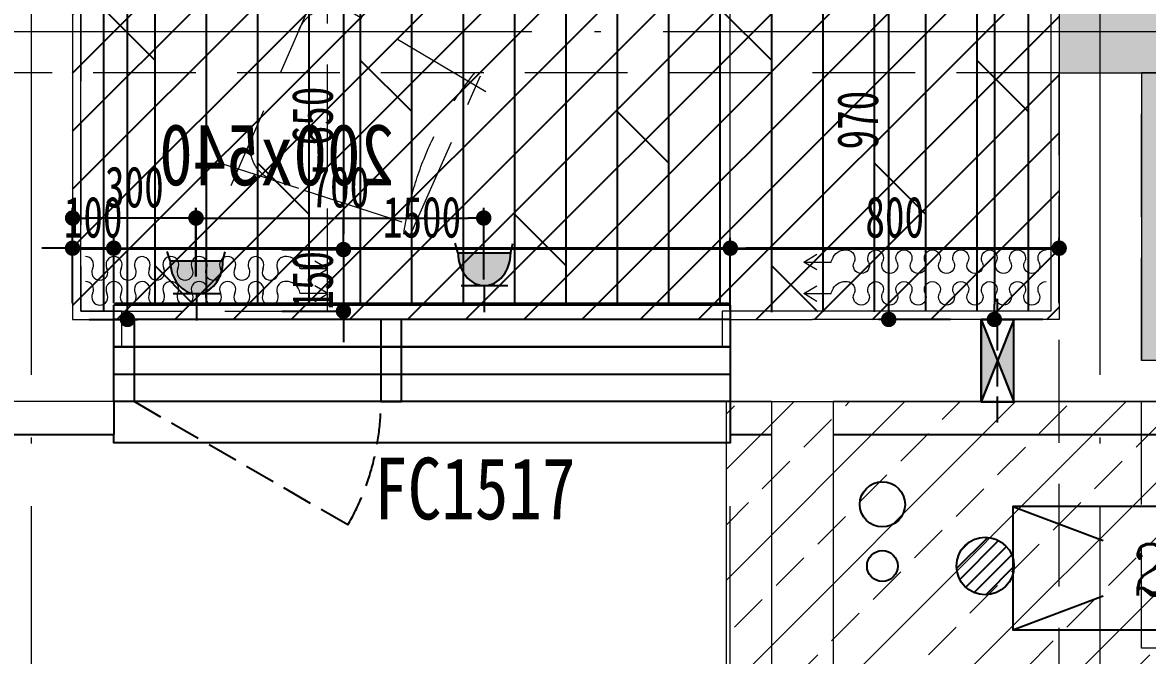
# Model space of a CAD drawing. Header units: millimetres. Extents: x 815519 to 890079, y 147095 to 251022.
# Drawn here: x 873520 to 876257, y 209100 to 210640 of the extents above; entities that cross this region are included whole.
import ezdxf
from ezdxf.enums import TextEntityAlignment as Align

# ---------------------------------------------------------------- set-up
doc = ezdxf.new("R2010")
doc.units = ezdxf.units.MM
doc.header["$LTSCALE"] = 1000
doc.linetypes.add('DASH', pattern=[0.35, 0.25, -0.1])
doc.linetypes.add('DOTE', pattern=[61.468, 50.8, -5.08, 0.508, -5.08])
doc.layers.get('Defpoints').update_dxf_attribs({"color": 1})
for name, color, linetype in [('A-WIND（门窗）', 155, 'Continuous'), ('A-完成面尺寸标注', 53, 'Continuous'), ('A-尺寸标注', 53, 'Continuous'), ('DOOR_FIRE', 4, 'Continuous'), ('DOOR_FIRE_TEXT', 7, 'Continuous'), ('EL-插座设备', 11, 'Continuous'), ('FC-材料分缝', 8, 'Continuous'), ('KTIAO', 125, 'Continuous'), ('L-立面', 7, 'Continuous'), ('PIPE-凝结', 150, 'Continuous'), ('PUB_HATCH', 8, 'Continuous'), ('SURFACE', 6, 'Continuous'), ('VPIPE-凝结', 151, 'TG_N'), ('看线', 163, 'Continuous'), ('砌墙(拆）', 12, 'Continuous')]:
    doc.layers.add(name, color=color, linetype=linetype)
for name, color, linetype, lineweight in [('EL-插座尺寸', 53, 'Continuous', 0), ('FF-活动家具', 33, 'Continuous', 0), ('FF-窗帘', 8, 'Continuous', 0), ('L-梁', 91, 'DASH', 0), ('RC-天花尺寸', 53, 'Continuous', 0), ('RC-天花造型', 40, 'Continuous', 0), ('S-WALL', 255, 'Continuous', 0), ('S-装饰完成线', 30, 'Continuous', 0), ('S-轴线', 149, 'DOTE', 0), ('梁标注', 134, 'Continuous', 18), ('预留洞-空调', 6, 'Continuous', 25)]:
    doc.layers.add(name, color=color, linetype=linetype, lineweight=lineweight)
doc.styles.add('COMPLEX', font='COMPLEX')
doc.styles.get("Standard").update_dxf_attribs({"font": 'gbenor.shx', "bigfont": 'gbcbig.shx'})
doc.styles.add('TG_LINETYPE', font='SIMPLEX', dxfattribs={"width": 0.8, "height": 3, "bigfont": 'HZTXT'})
doc.styles.add('TH-STYLE1', font='', dxfattribs={"width": 0.7})
doc.styles.add('宋体', font='', dxfattribs={"width": 0.8})
doc.styles.add('文字标注', font='')
doc.styles.get('TH-STYLE1').set_extended_font_data('STFangsong')
doc.styles.get('宋体').set_extended_font_data('NSimSun')
doc.styles.get('文字标注').set_extended_font_data('SimSun')
doc.linetypes.add('TG_N', pattern='A,2,-0.3,["N",TG_LINETYPE,S=0.1,R=0,X=-0.23,Y=-0.15],0', length=2.3)
doc.linetypes.add('空调冷凝水管', pattern='A,0.14,-0.075,0.14,-0.075,0.14,-0.075,0.14,-0.075,0.14,-0.25,["N",Standard,S=0.2,R=0,X=-0.1,Y=-0.1],-0.25', length=1.5)
doc.dimstyles.new('[布局]1：50', dxfattribs={"dimtxt": 2, "dimasz": 0.75, "dimexe": 0.5, "dimexo": 0.8, "dimgap": 0.5, "dimtad": 1, "dimdec": 0, "dimlfac": 50, "dimrnd": 5, "dimdsep": 46, "dimtxsty": 'TH-STYLE1', "dimblk": 'DOT', "dimcen": 1, "dimdle": 0.5, "dimclrd": 53, "dimclre": 53, "dimclrt": 53, "dimadec": 0, "dimazin": 0, "dimtfac": 1, "dimtdec": 0, "dimtix": 1, "dimtmove": 2, "dimatfit": 3, "dimldrblk": 'HBA_DIMENSION_TICK-天华', "dimfxl": 3, "dimfxlon": 1, "dimarcsym": 0})
doc.dimstyles.new('TH-1：50', dxfattribs={"dimscale": 50, "dimtxt": 2, "dimasz": 0.75, "dimexe": 0.5, "dimexo": 0.8, "dimgap": 0.5, "dimtad": 1, "dimdec": 0, "dimrnd": 5, "dimdsep": 46, "dimtxsty": 'TH-STYLE1', "dimblk": 'DOT', "dimcen": 1, "dimdle": 0.5, "dimclrd": 53, "dimclre": 53, "dimclrt": 2, "dimadec": 0, "dimazin": 2, "dimtfac": 1, "dimtdec": 0, "dimtix": 1, "dimtmove": 2, "dimatfit": 3, "dimldrblk": 'HBA_DIMENSION_TICK-天华', "dimfxl": 3, "dimfxlon": 1, "dimarcsym": 0})
doc.dimstyles.new('TH-[布局]1：50', dxfattribs={"dimscale": 0, "dimtxt": 2, "dimasz": 0.75, "dimexe": 0.3, "dimexo": 0.8, "dimgap": 0.5, "dimtad": 1, "dimdec": 0, "dimrnd": 5, "dimdsep": 46, "dimtxsty": 'TH-STYLE1', "dimblk": 'DOT', "dimcen": 1, "dimdle": 0.5, "dimclrd": 53, "dimclre": 53, "dimclrt": 53, "dimadec": 0, "dimazin": 2, "dimtfac": 1, "dimtdec": 0, "dimtix": 1, "dimtmove": 2, "dimatfit": 3, "dimldrblk": 'HBA_DIMENSION_TICK-天华', "dimfxl": 3, "dimfxlon": 1, "dimarcsym": 0})

# ---------------------------------------------------------------- blocks, each defined once
blk = doc.blocks.new('A$C733D5D15')
at = {"layer": 'FF-活动家具', "linetype": 'DASH'}
for p, q in [((0, 476), (405.6, 607.6)), ((368.2, 624), (560.6, 209.1)), ((85.4, 208.3), (19.9, 512.7)), ((601.3, 197.7), (77.9, 30.5)), ((130.3, 0), (88.5, 194.2)), ((563.5, 202.8), (589.5, 146.7))]:
    blk.add_line(p, q, dxfattribs=at)
for centre, radius, start, end in [((-30, 1258.7), 798.8, 272.3925, 303.6109), ((445.9, 242.6), 90, 338.1735, 23.431), ((445.9, 242.6), 90, 287.7204, 333.6998), ((182.2, 150.9), 82.9, 186.5671, 286.5409)]:
    blk.add_arc(centre, radius, start, end, dxfattribs=at)
blk = doc.blocks.new('wgwegwevberr')
at = {"layer": 'L-梁', "linetype": 'DASH'}
for p, q in [((845512.3, 137843.9), (845512.3, 139243.9)), ((845712.3, 137643.9), (845712.3, 139243.9)), ((845712.3, 139243.9), (850512.3, 139243.9)), ((842212.3, 137843.9), (845512.3, 137843.9))]:
    blk.add_line(p, q, dxfattribs=at)
blk = doc.blocks.new('_Dot')
at = {"color": 33, "linetype": 'ByBlock', "lineweight": -2}
blk.add_line((-0.5, 0), (-1, 0), dxfattribs=at)
at = {"color": 33, "linetype": 'ByBlock', "const_width": 0.5}
blk.add_lwpolyline([(-0.25, 0, 1), (0.25, 0, 1)], format="xyb", close=True, dxfattribs=at)
blk = doc.blocks.new('*D1064')
at = {"layer": 'Defpoints', "color": 0, "transparency": 16777216}
for p in [(874641.9, 210164.3), (873941.8, 209981.9), (874641.9, 209969.9)]:
    blk.add_point(p, dxfattribs=at)
at = {"layer": 'EL-插座尺寸', "color": 53, "lineweight": -2, "transparency": 16777216}
for p, q in [((873941.8, 210021.9), (873941.8, 210189.3)), ((874641.9, 210014.3), (874641.9, 210189.3)), ((873979.3, 210164.3), (874604.4, 210164.3))]:
    blk.add_line(p, q, dxfattribs=at)
at = {"layer": 'EL-插座尺寸', "color": 53, "lineweight": -2, "transparency": 16777216, "xscale": 37.5, "yscale": 37.5, "zscale": 37.5, "rotation": 180}
blk.add_blockref('_Dot', (873941.8, 210164.3), dxfattribs=at)
at = {"layer": 'EL-插座尺寸', "color": 53, "lineweight": -2, "transparency": 16777216, "xscale": 37.5, "yscale": 37.5, "zscale": 37.5}
blk.add_blockref('_Dot', (874641.9, 210164.3), dxfattribs=at)
at = {"layer": 'EL-插座尺寸', "color": 2, "transparency": 16777216, "insert": (874291.9, 210239.3), "char_height": 100, "attachment_point": 5, "style": 'TH-STYLE1'}
blk.add_mtext('700', dxfattribs=at)
blk = doc.blocks.new('HBA_DIMENSION_TICK-天华')
at = {"color": 50, "linetype": 'ByBlock'}
for points in [[(-72.714, 62.307), (-54.906, 79.963), (-12, -0.037), (0, 0)], [(-72.714, -62.307), (-54.906, -79.963), (-12, 0.037), (0, 0)]]:
    blk.add_solid(points, dxfattribs=at)
blk = doc.blocks.new('*D1068')
at = {"layer": 'Defpoints', "color": 0, "transparency": 16777216}
for p in [(873641.8, 210164.3), (873641.8, 209981.9), (873942.3, 209981.9)]:
    blk.add_point(p, dxfattribs=at)
at = {"layer": 'EL-插座尺寸', "color": 53, "lineweight": -2, "transparency": 16777216}
for p, q in [((873641.8, 210021.9), (873641.8, 210189.3)), ((873942.3, 210021.9), (873942.3, 210189.3)), ((873904.8, 210164.3), (873679.3, 210164.3))]:
    blk.add_line(p, q, dxfattribs=at)
at = {"layer": 'EL-插座尺寸', "color": 53, "lineweight": -2, "transparency": 16777216, "xscale": 37.5, "yscale": 37.5, "zscale": 37.5, "rotation": 180}
blk.add_blockref('_Dot', (873641.8, 210164.3), dxfattribs=at)
at = {"layer": 'EL-插座尺寸', "color": 53, "lineweight": -2, "transparency": 16777216, "xscale": 37.5, "yscale": 37.5, "zscale": 37.5}
blk.add_blockref('_Dot', (873942.3, 210164.3), dxfattribs=at)
at = {"layer": 'EL-插座尺寸', "color": 2, "transparency": 16777216, "insert": (873792.1, 210239.3), "char_height": 100, "attachment_point": 5, "style": 'TH-STYLE1'}
blk.add_mtext('300', dxfattribs=at)
blk = doc.blocks.new('*D1071')
at = {"layer": 'Defpoints', "color": 0, "transparency": 16777216}
for p in [(875627.1, 210887.5), (876016.7, 210887.5), (876041.8, 209917.5)]:
    blk.add_point(p, dxfattribs=at)
at = {"layer": 'EL-插座尺寸', "color": 53, "lineweight": -2, "transparency": 16777216}
for p, q in [((875777.1, 210887.5), (875602.1, 210887.5)), ((875627.1, 209955), (875627.1, 210850)), ((875777.1, 209917.5), (875602.1, 209917.5))]:
    blk.add_line(p, q, dxfattribs=at)
at = {"layer": 'EL-插座尺寸', "color": 53, "lineweight": -2, "transparency": 16777216, "xscale": 37.5, "yscale": 37.5, "zscale": 37.5}
for p, rotation in [((875627.1, 210887.5), 90), ((875627.1, 209917.5), 270)]:
    blk.add_blockref('_Dot', p, dxfattribs=dict(at, rotation=rotation))
at = {"layer": 'EL-插座尺寸', "color": 2, "transparency": 16777216, "insert": (875552.1, 210402.5), "char_height": 100, "attachment_point": 5, "rotation": 90, "style": 'TH-STYLE1'}
blk.add_mtext('970', dxfattribs=at)
blk = doc.blocks.new('A$C1AEB30FF')
h = blk.add_hatch(color=8)
h.dxf.hatch_style = 1
h.paths.add_polyline_path([(40, -200), (0, -100), (40, 0)])
h.paths.add_polyline_path([(-40, -200), (0, -100), (-40, 0)])
at = {"color": 2, "linetype": 'DASH', "ltscale": 0.25}
blk.add_lwpolyline([(0, 50), (0, -250)], dxfattribs=at)
for points in [[(40, -200), (40, 0), (-40, 0), (-40, -200), (40, -200)], [(-40, -200), (0, -100), (-40, 0), (-40, -200)], [(40, -200), (0, -100), (40, 0), (40, -200)]]:
    blk.add_lwpolyline(points)
blk = doc.blocks.new('空调室外机')
at = {"linetype": 'ByBlock', "ltscale": 0.4}
for p, q in [((-375.2, 159.4), (-155.4, 76.9)), ((205, 76.9), (424.8, 159.4)), ((-375.2, -140.6), (-155.4, -58.2)), ((205, -58.2), (424.8, -140.6))]:
    blk.add_line(p, q, dxfattribs=at)
blk.add_lwpolyline([(424.8, -140.6), (424.8, 159.4), (-375.2, 159.4), (-375.2, -140.6)], close=True, dxfattribs=at)
at = {"style": 'COMPLEX', "width": 0.8}
blk.add_attdef('AC', (-83.7, -57, 0), '', height=125, dxfattribs=at)
blk = doc.blocks.new('$WINLIB2D$00000001')
for p, q in [((-0.5, 0.5), (0.5, 0.5)), ((-0.5, 0.5), (-0.5, -0.5)), ((0.5, -0.5), (0.5, 0.5)), ((0.5, 0.1667), (-0.5, 0.1667)), ((0.5, -0.1667), (-0.5, -0.1667)), ((-0.5, -0.5), (0.5, -0.5))]:
    blk.add_line(p, q)
blk = doc.blocks.new('地漏')
h = blk.add_hatch()
h.set_pattern_fill('LINE', color=13, scale=25, angle=45, style=0)
h.set_pattern_definition([(45, (0, 0), (-16.83798023, 16.83798023), [])])
edge = h.paths.add_edge_path()
edge.add_arc((6430372.7, -196010.6), 70, 0, 360)
at = {"color": 13}
blk.add_line((6430410.5, -195951.9), (6430411.9, -195953.3), dxfattribs=at)
blk.add_circle((6430372.7, -196010.6), 70)
blk = doc.blocks.new('*D1131')
at = {"layer": 'A-完成面尺寸标注', "color": 53, "lineweight": -2, "ltscale": 0.5, "transparency": 16777216}
for p, q in [((876001.9, 213317.5), (875859.1, 213317.5)), ((875884.1, 213280), (875884.1, 209955)), ((876001.9, 209917.5), (875859.1, 209917.5))]:
    blk.add_line(p, q, dxfattribs=at)
at = {"layer": 'Defpoints', "color": 0, "ltscale": 0.5, "transparency": 16777216}
for p in [(876041.8, 213317.5, 6.9), (875884.1, 209917.5), (876041.8, 209917.5, 6.9)]:
    blk.add_point(p, dxfattribs=at)
at = {"layer": 'A-完成面尺寸标注', "color": 53, "lineweight": -2, "ltscale": 0.5, "transparency": 16777216, "xscale": 37.49999999999999, "yscale": 37.49999999999999, "zscale": 37.49999999999999}
for p, rotation in [((875884.1, 213317.5), 90), ((875884.1, 209917.5), 270)]:
    blk.add_blockref('_Dot', p, dxfattribs=dict(at, rotation=rotation))
at = {"layer": 'A-完成面尺寸标注', "color": 53, "ltscale": 0.5, "transparency": 16777216, "insert": (875809.1, 211617.5), "char_height": 100, "attachment_point": 5, "rotation": 90, "style": 'TH-STYLE1'}
blk.add_mtext('3400', dxfattribs=at)
blk = doc.blocks.new('*D1132')
at = {"layer": 'A-完成面尺寸标注', "color": 53, "lineweight": -2, "ltscale": 0.5, "transparency": 16777216}
for p, q in [((875241.8, 209941.7), (875241.8, 210115.9)), ((876041.8, 209957.5), (876041.8, 210115.9)), ((876004.3, 210090.9), (875279.3, 210090.9))]:
    blk.add_line(p, q, dxfattribs=at)
at = {"layer": 'Defpoints', "color": 0, "ltscale": 0.5, "transparency": 16777216}
for p in [(875241.8, 210090.9), (876041.8, 209917.5, 6.9), (875241.8, 209901.7, 6.9)]:
    blk.add_point(p, dxfattribs=at)
at = {"layer": 'A-完成面尺寸标注', "color": 53, "lineweight": -2, "ltscale": 0.5, "transparency": 16777216, "xscale": 37.49999999999999, "yscale": 37.49999999999999, "zscale": 37.49999999999999, "rotation": 180}
blk.add_blockref('_Dot', (875241.8, 210090.9), dxfattribs=at)
at = {"layer": 'A-完成面尺寸标注', "color": 53, "lineweight": -2, "ltscale": 0.5, "transparency": 16777216, "xscale": 37.49999999999999, "yscale": 37.49999999999999, "zscale": 37.49999999999999}
blk.add_blockref('_Dot', (876041.8, 210090.9), dxfattribs=at)
at = {"layer": 'A-完成面尺寸标注', "color": 53, "ltscale": 0.5, "transparency": 16777216, "insert": (875641.8, 210165.9), "char_height": 100, "attachment_point": 5, "style": 'TH-STYLE1'}
blk.add_mtext('800', dxfattribs=at)
blk = doc.blocks.new('*D1133')
at = {"layer": 'A-完成面尺寸标注', "color": 53, "lineweight": -2, "ltscale": 0.5, "transparency": 16777216}
for p, q in [((873641.8, 209957.5), (873641.8, 210115.9)), ((873741.8, 209957.5), (873741.8, 210115.9)), ((873604.3, 210090.9), (873566.8, 210090.9)), ((873741.8, 210090.9), (873641.8, 210090.9)), ((873779.3, 210090.9), (873816.8, 210090.9))]:
    blk.add_line(p, q, dxfattribs=at)
at = {"layer": 'Defpoints', "color": 0, "ltscale": 0.5, "transparency": 16777216}
for p in [(873641.8, 210090.9), (873641.8, 209917.5, 6.9), (873741.8, 209917.5, 6.9)]:
    blk.add_point(p, dxfattribs=at)
at = {"layer": 'A-完成面尺寸标注', "color": 53, "lineweight": -2, "ltscale": 0.5, "transparency": 16777216, "xscale": 37.49999999999999, "yscale": 37.49999999999999, "zscale": 37.49999999999999}
blk.add_blockref('_Dot', (873641.8, 210090.9), dxfattribs=at)
at = {"layer": 'A-完成面尺寸标注', "color": 53, "lineweight": -2, "ltscale": 0.5, "transparency": 16777216, "xscale": 37.49999999999999, "yscale": 37.49999999999999, "zscale": 37.49999999999999, "rotation": 180}
blk.add_blockref('_Dot', (873741.8, 210090.9), dxfattribs=at)
at = {"layer": 'A-完成面尺寸标注', "color": 53, "ltscale": 0.5, "transparency": 16777216, "insert": (873691.8, 210165.9), "char_height": 100, "attachment_point": 5, "style": 'TH-STYLE1'}
blk.add_mtext('100', dxfattribs=at)
blk = doc.blocks.new('*D1134')
at = {"layer": 'A-完成面尺寸标注', "color": 53, "lineweight": -2, "ltscale": 0.5, "transparency": 16777216}
for p, q in [((873741.8, 209957.5), (873741.8, 210115.9)), ((875241.8, 209941.7), (875241.8, 210115.9)), ((875204.3, 210090.9), (873779.3, 210090.9))]:
    blk.add_line(p, q, dxfattribs=at)
at = {"layer": 'Defpoints', "color": 0, "ltscale": 0.5, "transparency": 16777216}
for p in [(873741.8, 210090.9), (873741.8, 209917.5, 6.9), (875241.8, 209901.7, 6.9)]:
    blk.add_point(p, dxfattribs=at)
at = {"layer": 'A-完成面尺寸标注', "color": 53, "lineweight": -2, "ltscale": 0.5, "transparency": 16777216, "xscale": 37.49999999999999, "yscale": 37.49999999999999, "zscale": 37.49999999999999, "rotation": 180}
blk.add_blockref('_Dot', (873741.8, 210090.9), dxfattribs=at)
at = {"layer": 'A-完成面尺寸标注', "color": 53, "lineweight": -2, "ltscale": 0.5, "transparency": 16777216, "xscale": 37.49999999999999, "yscale": 37.49999999999999, "zscale": 37.49999999999999}
blk.add_blockref('_Dot', (875241.8, 210090.9), dxfattribs=at)
at = {"layer": 'A-完成面尺寸标注', "color": 53, "ltscale": 0.5, "transparency": 16777216, "insert": (874491.8, 210165.9), "char_height": 100, "attachment_point": 5, "style": 'TH-STYLE1'}
blk.add_mtext('1500', dxfattribs=at)
blk = doc.blocks.new('*D1135')
at = {"layer": 'A-完成面尺寸标注', "color": 53, "lineweight": -2, "ltscale": 0.5, "transparency": 16777216}
for p, q in [((873681.8, 213317.5), (873800.2, 213317.5)), ((873775.2, 209955), (873775.2, 213280)), ((873681.8, 209917.5), (873800.2, 209917.5))]:
    blk.add_line(p, q, dxfattribs=at)
at = {"layer": 'Defpoints', "color": 0, "ltscale": 0.5, "transparency": 16777216}
for p in [(873641.8, 213317.5, 6.9), (873775.2, 213317.5), (873641.8, 209917.5, 6.9)]:
    blk.add_point(p, dxfattribs=at)
at = {"layer": 'A-完成面尺寸标注', "color": 53, "lineweight": -2, "ltscale": 0.5, "transparency": 16777216, "xscale": 37.49999999999999, "yscale": 37.49999999999999, "zscale": 37.49999999999999}
for p, rotation in [((873775.2, 213317.5), 90), ((873775.2, 209917.5), 270)]:
    blk.add_blockref('_Dot', p, dxfattribs=dict(at, rotation=rotation))
at = {"layer": 'A-完成面尺寸标注', "color": 53, "ltscale": 0.5, "transparency": 16777216, "insert": (873700.2, 211617.5), "char_height": 100, "attachment_point": 5, "rotation": 90, "style": 'TH-STYLE1'}
blk.add_mtext('3400', dxfattribs=at)
blk = doc.blocks.new('*D1257')
at = {"layer": 'Defpoints', "color": 0, "ltscale": 0.5, "transparency": 16777216}
for p in [(873661.8, 210737.5), (873661.8, 210087.5, 6.9), (874300.7, 210087.5)]:
    blk.add_point(p, dxfattribs=at)
at = {"layer": 'RC-天花尺寸', "color": 53, "lineweight": -2, "ltscale": 0.5, "transparency": 16777216}
for p, q in [((874150.7, 210737.5), (874315.7, 210737.5)), ((874300.7, 210700), (874300.7, 210125)), ((874150.8, 210087.5), (874315.7, 210087.5))]:
    blk.add_line(p, q, dxfattribs=at)
at = {"layer": 'RC-天花尺寸', "color": 53, "lineweight": -2, "ltscale": 0.5, "transparency": 16777216, "xscale": 37.49999999999999, "yscale": 37.49999999999999, "zscale": 37.49999999999999}
for p, rotation in [((874300.7, 210737.5), 90), ((874300.7, 210087.5), 270)]:
    blk.add_blockref('_Dot', p, dxfattribs=dict(at, rotation=rotation))
at = {"layer": 'RC-天花尺寸', "color": 53, "ltscale": 0.5, "transparency": 16777216, "insert": (874225.7, 210412.5), "char_height": 100, "attachment_point": 5, "rotation": 90, "style": 'TH-STYLE1'}
blk.add_mtext('650', dxfattribs=at)
blk = doc.blocks.new('A户型左模型')
at = {"layer": '梁标注', "color": 3, "style": '宋体', "width": 0.8}
blk.add_text('200x540', height=150, dxfattribs=at).set_placement((670421.9, -226726.5), align=Align.MIDDLE_CENTER)
blk = doc.blocks.new('*U237')
at = {"color": 4}
blk.add_line((-5, 40), (0, 35), dxfattribs=at)
blk.add_lwpolyline([(-5, 40), (-1495, 40), (-1500, 35), (-1500, -66.7), (0, -66.7), (0, 35), (0, 35)], dxfattribs=at)
at = {"layer": 'L-立面', "color": 251}
blk.add_line((-1500, 35), (0, 35), dxfattribs=at)
blk = doc.blocks.new('A$C0F24531A')
at = {"layer": 'EL-插座设备'}
blk.add_hatch(color=11, dxfattribs=at).paths.add_polyline_path([(-2.98, 5.37, 0.998307), (2.98, 5.37)])
at = {"layer": 'EL-插座设备', "color": 11}
for p, q in [((-2.98, 5.4), (-3.31, 6.22)), ((2.98, 5.41), (3.22, 6.2)), ((-2.98, 5.37), (2.98, 5.37)), ((2.98, 5.37), (2.98, 5.41)), ((2.67, 2.39), (-2.63, 2.39)), ((0, 2.4), (0, 0))]:
    blk.add_line(p, q, dxfattribs=at)
blk.add_arc((0, 5.38), 2.98, 180.0968, 359.9027, dxfattribs=at)
blk = doc.blocks.new('A$C43BA3555')
at = {"layer": 'EL-插座设备', "color": 11, "xscale": 42.42424242361449, "yscale": 42.42424242361449, "zscale": 42.42424242361449, "rotation": 180}
blk.add_blockref('A$C0F24531A', (0, 0), dxfattribs=at)
at = {"layer": 'EL-插座设备', "color": 11, "style": '文字标注'}
blk.add_attdef('F', (-32.4, -348.7), '', height=106.1, dxfattribs=at)
blk = doc.blocks.new('TT')
at = {"layer": 'FF-窗帘'}
for points in [[(848521.8, 209049.9), (848490.2, 209068.9)], [(848490.2, 209030.9), (848521.8, 209049.9), (848454.8, 209049.9)]]:
    blk.add_lwpolyline(points, dxfattribs=at)
for centre, major_axis, start_param, end_param in [((847932.3, 209060.1), (13.8, 13.8), 5.00783, 7.068583), ((848001.5, 209060.1), (-13.8, 13.8), -0.785398, 1.275355), ((848001.5, 209060.1), (13.8, 13.8), 5.00783, 7.068583), ((848070.6, 209060.1), (-13.8, 13.8), -0.785398, 1.275355), ((848068.4, 209058.8), (-14.8, 14.8), 3.489837, 5.393995), ((848139.7, 209060.1), (-13.8, 13.8), -0.785398, 1.275355), ((848139.7, 209060.1), (-13.8, 13.8), 3.437033, 5.497787), ((848208.8, 209060.1), (-13.8, 13.8), -0.785398, 1.275355), ((848208.8, 209060.1), (-13.8, 13.8), 3.437033, 5.497787), ((848277.9, 209060.1), (13.8, 13.8), 0.785398, 2.846152), ((848277.9, 209060.1), (-13.8, 13.8), 3.437033, 5.497787), ((848347.1, 209060.1), (13.8, 13.8), 0.785398, 2.846152), ((848344.9, 209058.8), (-14.8, 14.8), 3.489837, 5.393995), ((848418.3, 209058.8), (14.8, 14.8), 0.889191, 2.793348), ((848419.8, 209044.9), (24.7, 24.7), 6.038207, 7.172376), ((848414.1, 209041.6), (-29.3, 29.3), 4.129316, 4.46741), ((847966.9, 209041.6), (13.8, 13.8), 1.866237, 3.926991), ((847966.9, 209041.6), (-13.8, 13.8), 2.356194, 4.416948), ((848036, 209041.6), (13.8, 13.8), 1.866237, 3.926991), ((848036, 209041.6), (-13.8, 13.8), 2.356194, 4.416948), ((848105.1, 209041.6), (-13.8, 13.8), 0.348244, 2.356194), ((848105.1, 209041.6), (-13.8, 13.8), 2.356194, 4.416948), ((848174.3, 209041.6), (13.8, 13.8), 1.866237, 3.926991), ((848174.3, 209041.6), (-13.8, 13.8), 2.356194, 4.416948), ((848243.4, 209041.6), (13.8, 13.8), 1.866237, 3.926991), ((848243.4, 209041.6), (-13.8, 13.8), 2.356194, 4.416948), ((848312.5, 209041.6), (13.8, 13.8), 1.866237, 3.926991), ((848312.5, 209041.6), (-13.8, 13.8), 2.356194, 4.416948), ((848381.6, 209041.6), (-13.8, 13.8), 0.348244, 2.356194), ((848381.6, 209041.6), (-13.8, 13.8), 2.356194, 4.364145)]:
    blk.add_ellipse(centre, major_axis=major_axis, ratio=1, start_param=start_param, end_param=end_param, dxfattribs=at)
blk = doc.blocks.new('*D1447')
at = {"layer": 'Defpoints', "color": 0, "ltscale": 0.5, "transparency": 16777216}
for p in [(873661.8, 210087.5), (873661.8, 209937.5), (874300.7, 209937.5)]:
    blk.add_point(p, dxfattribs=at)
at = {"layer": 'RC-天花尺寸', "color": 53, "lineweight": -2, "ltscale": 0.5, "transparency": 16777216}
for p, q in [((874300.7, 210125), (874300.7, 210162.5)), ((874150.7, 210087.5), (874315.7, 210087.5)), ((874300.7, 210087.5), (874300.7, 209937.5)), ((874150.7, 209937.5), (874315.7, 209937.5)), ((874300.7, 209900), (874300.7, 209862.5))]:
    blk.add_line(p, q, dxfattribs=at)
at = {"layer": 'RC-天花尺寸', "color": 53, "lineweight": -2, "ltscale": 0.5, "transparency": 16777216, "xscale": 37.49999999999999, "yscale": 37.49999999999999, "zscale": 37.49999999999999}
for p, rotation in [((874300.7, 210087.5), 270), ((874300.7, 209937.5), 90)]:
    blk.add_blockref('_Dot', p, dxfattribs=dict(at, rotation=rotation))
at = {"layer": 'RC-天花尺寸', "color": 53, "ltscale": 0.5, "transparency": 16777216, "insert": (874225.7, 210012.5), "char_height": 100, "attachment_point": 5, "rotation": 90, "style": 'TH-STYLE1'}
blk.add_mtext('150', dxfattribs=at)

msp = doc.modelspace()

# ---------------------------------------------------------------- hatches: boundary and pattern name
at = {"layer": 'FC-材料分缝', "ltscale": 0.5}
h = msp.add_hatch(dxfattribs=at)
h.set_pattern_fill('DOLMIT', color=250, scale=500, angle=90, style=0, double=1)
h.set_pattern_definition([(90, (848092.29, 213297.52), (-125, 8e-15), []), (135, (848092.3, 213297.52), (-250, -250), [176.777, -353.5534])])
h.paths.add_polyline_path([(876021.8, 213297.5), (873661.8, 213297.5), (873661.8, 209937.5), (873741.8, 209937.5), (873741.8, 209952.5), (873746.8, 209957.5), (875236.8, 209957.5), (875241.8, 209952.5), (875241.8, 209935), (876021.8, 209937.5)])
at = {"layer": 'PUB_HATCH'}
msp.add_hatch(color=256, dxfattribs=at).paths.add_polyline_path([(876741.8, 210717.5), (876741.8, 210517.5), (876041.8, 210517.5), (876041.8, 213417.5), (876241.8, 213417.5), (876241.8, 210717.5)])
at = {"layer": 'S-WALL'}
h = msp.add_hatch(dxfattribs=at)
h.set_pattern_fill('HONEY', color=8, scale=5, style=0)
h.set_pattern_definition([(0, (476434.745, 266721.791), (23.8125, 13.74815322), [15.875, -31.75]), (120, (476434.745, 266721.791), (-23.81249995, 13.7481533), [15.875, -31.75]), (60, (476434.745, 266721.791), (5e-08, 27.49630654), [-31.75, 15.875])])
h.paths.add_polyline_path([(879541.8, 210517.5), (879541.8, 210437.5), (878941.8, 210437.5), (878941.8, 210517.5), (879141.8, 210517.5), (879141.8, 210517.5)])
h.paths.add_polyline_path([(876321.8, 210437.5), (876321.8, 209817.5), (876241.8, 209817.5), (876241.8, 210517.5), (876741.8, 210517.5), (876941.8, 210517.5), (876941.8, 210437.5)])
at = {"layer": 'S-WALL', "ltscale": 0.5}
h = msp.add_hatch(dxfattribs=at)
h.set_pattern_fill('ANSI33', color=251, scale=30)
h.set_pattern_definition([(45, (-6788.62, -29122.43), (-134.70384, 134.70384), []), (45, (-6653.91, -29122.43), (-134.70384, 134.70384), [95.25, -47.625])])
h.paths.add_polyline_path([(875232.2, 209717.5), (876841.8, 209717.5), (876841.8, 208837.5), (875232.2, 208837.5)])
at = {"layer": '砌墙(拆）', "ltscale": 0.5}
h = msp.add_hatch(dxfattribs=at)
h.set_pattern_fill('ANSI31', color=8, scale=800)
h.set_pattern_definition([(45, (0, 0), (-70.710678, 70.710678), [])])
h.paths.add_polyline_path([(873641.8, 210717.5), (876041.8, 210717.5), (876041.8, 209917.5), (875241.8, 209917.5), (873841.8, 209917.5), (873641.8, 209917.5)])

# ---------------------------------------------------------------- linework, layer by layer
at = {"layer": 'A-WIND（门窗）', "linetype": 'DASH', "ltscale": 0.3}
msp.add_line((874311.4, 209417.5), (873791.8, 209717.5), dxfattribs=at)
at = {"layer": 'A-WIND（门窗）'}
for points in [[(873741.8, 209717.5), (873741.8, 209917.5), (873791.8, 209917.5), (873791.8, 209717.5)], [(874441.8, 209717.5), (874441.8, 209917.5), (874391.8, 209917.5), (874391.8, 209717.5)]]:
    msp.add_lwpolyline(points, close=True, dxfattribs=at)
at = {"layer": 'A-WIND（门窗）', "linetype": 'DASH', "ltscale": 0.3}
msp.add_arc((873791.8, 209717.5), 600, 330, 0, dxfattribs=at)
at = {"layer": 'FF-活动家具', "linetype": 'DASH'}
msp.add_lwpolyline([(874261.8, 209937.5), (874261.8, 211097.5), (873661.8, 211097.5), (873661.8, 209937.5)], close=True, dxfattribs=at)
at = {"layer": 'PIPE-凝结', "color": 4, "linetype": '空调冷凝水管', "ltscale": 0.5}
msp.add_circle((875611.8, 209467.5, -400), 55, dxfattribs=at)
at = {"layer": 'PIPE-凝结', "linetype": '空调冷凝水管', "ltscale": 0.5}
msp.add_circle((875611.8, 209317.5), 37.5, dxfattribs=at)
at = {"layer": 'RC-天花造型', "ltscale": 0.5}
msp.add_line((876021.8, 210087.5), (873661.8, 210087.5), dxfattribs=at)
at = {"layer": 'S-WALL'}
for p, q in [((873641.8, 213317.5), (873641.8, 209917.5)), ((876041.8, 213317.5), (876041.8, 210617.5)), ((876041.8, 210617.5), (876041.8, 209917.5)), ((876241.8, 210517.5), (876241.8, 209817.5)), ((876941.8, 210517.5), (876241.8, 210517.5)), ((873641.8, 209917.5), (873741.8, 209917.5)), ((873741.8, 209917.5), (873741.8, 209717.5)), ((875241.8, 209717.5), (875241.8, 209917.5)), ((875241.8, 209917.5), (875441.8, 209917.5)), ((876041.8, 209917.5), (875441.8, 209917.5)), ((876941.8, 209817.5), (876241.8, 209817.5)), ((873541.8, 209717.5), (873091.8, 209717.5)), ((873741.8, 209717.5), (873541.8, 209717.5)), ((875341.8, 209717.5), (875241.8, 209717.5)), ((875341.8, 209717.5), (875341.8, 208917.5)), ((875491.8, 209717.5), (875491.8, 209067.5)), ((876141.8, 209717.5), (875491.8, 209717.5)), ((876841.8, 209717.5), (876141.8, 209717.5))]:
    msp.add_line(p, q, dxfattribs=at)
msp.add_lwpolyline([(876741.8, 210717.5), (876241.8, 210717.5), (876241.8, 213417.5), (876041.8, 213417.5), (876041.8, 210517.5), (876741.8, 210517.5)], close=True, dxfattribs=at)
at = {"layer": 'S-WALL', "ltscale": 0.5}
msp.add_lwpolyline([(875232.2, 209717.5), (876841.8, 209717.5), (876841.8, 208837.5), (875232.2, 208837.5)], close=True, dxfattribs=at)
at = {"layer": 'S-装饰完成线'}
for points in [[(873761.8, 209850.9), (873761.8, 209937.5), (873661.8, 209937.5), (873661.8, 213297.5), (873741.8, 213297.5), (873741.8, 213437.5)], [(876961.8, 210637.5), (876961.8, 210737.5), (876261.8, 210737.5), (876261.8, 213437.5), (874641.8, 213437.5), (874641.8, 213297.5), (876021.8, 213297.5), (876021.8, 209937.5), (875221.8, 209937.5), (875221.8, 209850.9)]]:
    msp.add_lwpolyline(points, dxfattribs=at)
at = {"layer": 'S-轴线', "linetype": 'DOTE', "ltscale": 0.03}
for p, q in [((873541.8, 207938.9), (873541.8, 219864.7)), ((875241.8, 207938.9), (875241.8, 219864.7)), ((876141.8, 207938.9), (876141.8, 219864.7)), ((880290.9, 210617.5), (868795, 210617.5))]:
    msp.add_line(p, q, dxfattribs=at)
at = {"layer": 'SURFACE'}
for p, q in [((873741.8, 209717.5), (873741.8, 209637.5)), ((875241.8, 209717.5), (875241.8, 209637.5)), ((873091.8, 209637.5), (873741.8, 209637.5)), ((875241.8, 209637.5), (875341.8, 209637.5)), ((875491.8, 209637.5), (876321.8, 209637.5))]:
    msp.add_line(p, q, dxfattribs=at)
at = {"layer": '看线'}
msp.add_lwpolyline([(875241.8, 209637.5), (875241.8, 209617.5), (873741.8, 209617.5), (873741.8, 209637.5)], dxfattribs=at)

# ---------------------------------------------------------------- block references
at = {"layer": 'A-尺寸标注', "ltscale": 0.5, "xscale": -1}
msp.add_blockref('*U237', (873741.8, 209917.5), dxfattribs=at)
at = {"layer": 'DOOR_FIRE'}
ref = msp.add_blockref('$WINLIB2D$00000001', (874491.8, 209817.5), dxfattribs=dict(at, xscale=-1500, yscale=200, zscale=200))
ref.add_attrib('A', 'FC1517', dxfattribs={"layer": 'DOOR_FIRE_TEXT', "height": 150, "style": '宋体', "width": 0.8}).set_placement((874375.4, 209386.1), align=Align.BOTTOM_LEFT)
at = {"layer": 'EL-插座设备', "xscale": 0.508, "yscale": 0.635, "zscale": 0.508, "rotation": 180}
for p in [(874643.4, 209935.2), (873943.4, 209915.2)]:
    msp.add_blockref('A$C43BA3555', p, dxfattribs=at)
at = {"layer": 'FF-活动家具', "linetype": 'DASH', "extrusion": (0, 0, -1), "zscale": -1, "rotation": 95.80164039505485}
msp.add_blockref('A$C733D5D15', (-873988.8, 210168.1, 0), dxfattribs=at)
at = {"layer": 'FF-窗帘'}
for p in [(25741.1, 990.8), (25741.1, 930.4)]:
    msp.add_blockref('TT', p, dxfattribs=at)
at = {"layer": 'FF-窗帘', "xscale": -1}
for p in [(1723942.1, 1007.1), (1723942.1, 930.4)]:
    msp.add_blockref('TT', p, dxfattribs=at)
at = {"layer": 'KTIAO', "extrusion": (0, 0, -1)}
ref = msp.add_blockref('空调室外机', (-876304, 209303.1), dxfattribs=dict(at, xscale=-1, zscale=-1))
ref.add_attrib('AC', '2AC', (876220.3, 209246.1), dxfattribs={"layer": '0', "height": 125, "style": 'COMPLEX', "width": 0.8})
at = {"layer": 'L-梁', "color": 7, "xscale": -1}
for name, p in [('wgwegwevberr', (1721754.1, 71273.6)), ('A户型左模型', (1544560.1, 437045.5))]:
    msp.add_blockref(name, p, dxfattribs=at)
at = {"layer": 'VPIPE-凝结', "rotation": 180}
msp.add_blockref('地漏', (7306234.5, 13306.9), dxfattribs=at)
at = {"layer": '预留洞-空调', "rotation": 180}
for p in [(875891.8, 209717.5), (875891.8, 209716.8)]:
    msp.add_blockref('A$C1AEB30FF', p, dxfattribs=at)

# ---------------------------------------------------------------- dimensions: what is measured, and where the dimension line sits
at = {"layer": 'A-完成面尺寸标注', "ltscale": 0.5}
for base, p1, p2, angle, picture, middle in [((873775.2, 213317.5, -6.9), (873641.8, 209917.5), (873641.8, 213317.5), 90, '*D1135', (873700.2, 211617.5, -6.9)), ((875884.1, 209917.5, -6.9), (876041.8, 213317.5), (876041.8, 209917.5), 90, '*D1131', (875809.1, 211617.5, -6.9)), ((873641.8, 210090.9, -6.9), (873741.8, 209917.5), (873641.8, 209917.5), 180, '*D1133', (873691.8, 210165.9, -6.9)), ((873741.8, 210090.9, -6.9), (875241.8, 209901.7), (873741.8, 209917.5), 180, '*D1134', (874491.8, 210165.9, -6.9)), ((875241.8, 210090.9, -6.9), (876041.8, 209917.5), (875241.8, 209901.7), 180, '*D1132', (875641.8, 210165.9, -6.9))]:
    dim = msp.add_linear_dim(base=base, p1=p1, p2=p2, angle=angle, dimstyle='[布局]1：50', override={"dimscale": 50, "dimlfac": 1}, dxfattribs=at)
    dim.commit()
    dim.dimension.update_dxf_attribs({"geometry": picture, "text_midpoint": middle})
at = {"layer": 'EL-插座尺寸'}
for base, p1, p2, angle, picture, middle in [((875627.1, 210887.5), (876041.8, 209917.5), (876016.7, 210887.5), 90, '*D1071', (875552.1, 210402.5)), ((873641.8254, 210164.3065, -6.8943), (873942.2934, 209981.9244, -6.8943), (873641.8254, 209981.9244, -6.8943), 180, '*D1068', (873792.0594, 210239.3065, -6.8943)), ((874641.9, 210164.3, -6.9), (873941.8, 209981.9, -6.9), (874641.9, 209969.9, -6.9), 180, '*D1064', (874291.9, 210239.3, -6.9))]:
    dim = msp.add_linear_dim(base=base, p1=p1, p2=p2, angle=angle, dimstyle='TH-1：50', dxfattribs=at)
    dim.commit()
    dim.dimension.update_dxf_attribs({"geometry": picture, "text_midpoint": middle})
at = {"layer": 'RC-天花尺寸', "ltscale": 0.5}
for base, p1, p2, picture, middle in [((874300.7, 210087.5, -6.9), (873661.8, 210737.5, -6.9), (873661.8, 210087.5), '*D1257', (874225.7, 210412.5, -6.9)), ((874300.7, 209937.5), (873661.8, 210087.5), (873661.8, 209937.5), '*D1447', (874225.7, 210012.5))]:
    dim = msp.add_linear_dim(base=base, p1=p1, p2=p2, angle=90, dimstyle='TH-[布局]1：50', override={"dimscale": 50}, dxfattribs=at)
    dim.commit()
    dim.dimension.update_dxf_attribs({"geometry": picture, "text_midpoint": middle})

doc.saveas('drawing.dxf')
